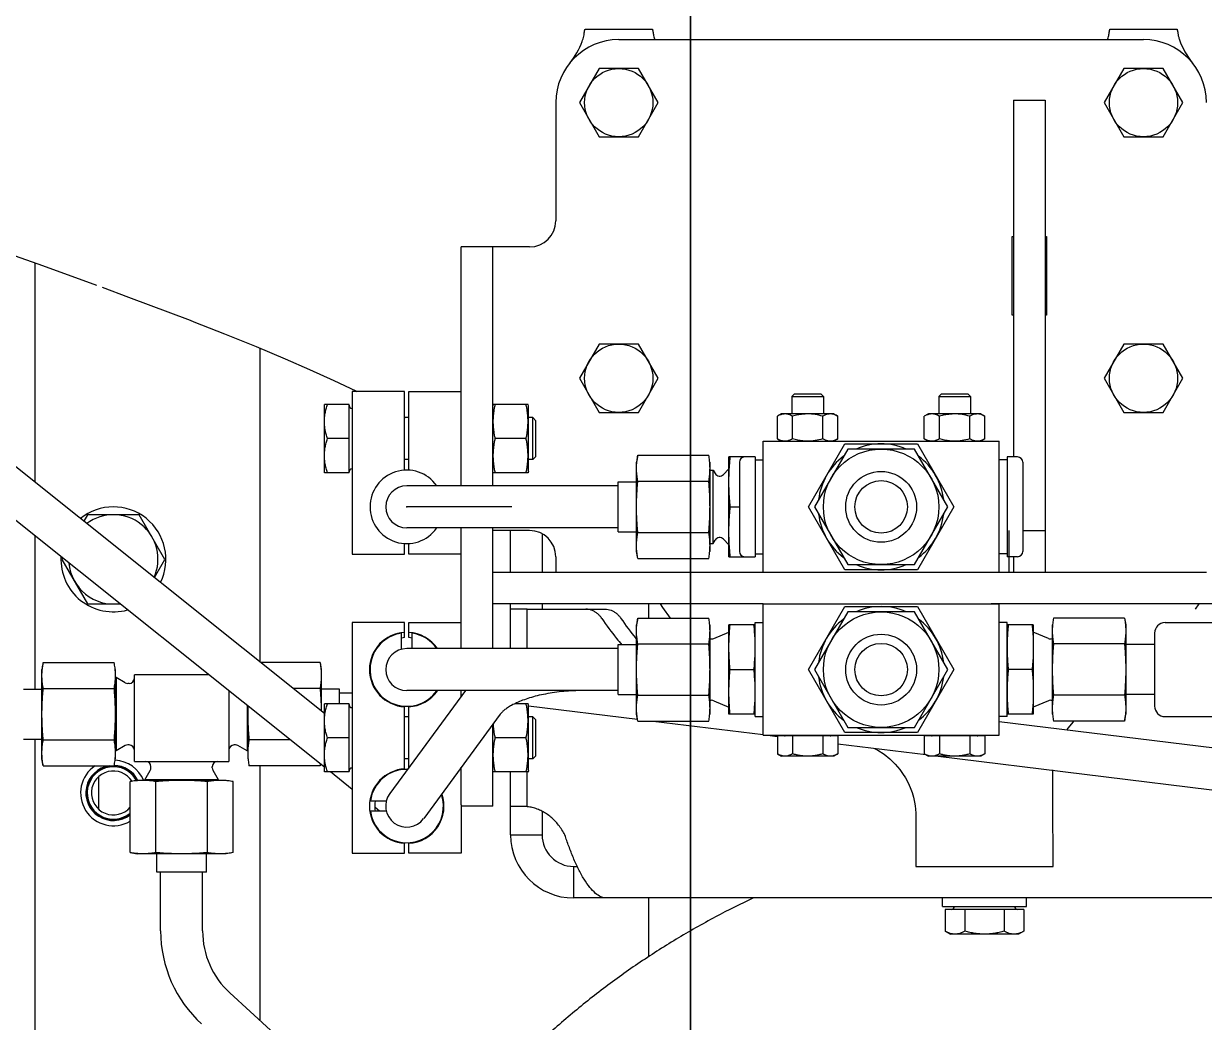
# Model space of a CAD drawing. Header units: millimetres. Extents: x 156850 to 204135, y 56350 to 74150.
# Drawn here: x 174672.9 to 174897.9, y 62467.3 to 62657.6 of the extents above; entities that cross this region are included whole.
import ezdxf

# ---------------------------------------------------------------- set-up
doc = ezdxf.new("R2010")
doc.units = ezdxf.units.MM
doc.header["$LTSCALE"] = 150
doc.linetypes.add('X-2F-PLAN$0$CENTER', pattern=[2, 1.25, -0.25, 0.25, -0.25])
doc.layers.add('-----33 Equipment', color=5, linetype='Continuous')

# ---------------------------------------------------------------- blocks, each defined once
blk = doc.blocks.new('X-2F-PLAN$0$AUDIT_I_260115101451-0')
at = {"color": 0}
for p, q in [((-151.51, -347.52), (-161, -347.49)), ((-161, -347.49), (-161, -373.69))]:
    blk.add_line(p, q, dxfattribs=at)
for points in [[(-138.51, -339.64), (-138.87, -340.3), (-139.64, -341.46), (-140.53, -342.57), (-141.53, -343.59), (-142.54, -344.45)], [(-142.54, -344.45), (-143.27, -344.99), (-144.15, -345.55), (-145.05, -346.04), (-145.97, -346.45), (-146.9, -346.8), (-147.83, -347.07), (-148.75, -347.27), (-149.46, -347.39)], [(-149.46, -347.39), (-150.1, -347.46), (-150.88, -347.51), (-151.51, -347.52)], [(-161, -373.69), (-156.82, -373.66), (-152.62, -373.64)], [(-152.62, -373.64), (-147.62, -373.62), (-146.08, -373.62), (-144.54, -373.62), (-143.2, -373.63)], [(-143.2, -373.63), (-142.62, -373.65)], [(-134.96, -376.33), (-134.63, -376.55), (-133.42, -377.55), (-133.31, -377.65)], [(-2.3, -384.34), (-2.03, -384.38), (-1.9, -384.4), (-1.79, -384.43), (-1.69, -384.45), (-1.61, -384.47), (-1.55, -384.49), (-1.51, -384.51), (-1.5, -384.53)]]:
    blk.add_lwpolyline(points, dxfattribs=at)
blk = doc.blocks.new('X-2F-PLAN$0$A$C73FA2420')
at = {"color": 0, "linetype": 'Continuous'}
for p, q in [((2761.65, 908.08), (2871.24, 1045.3)), ((2771.89, 908.08), (2877.49, 1040.31)), ((2766.98, 965.39), (2766.98, 961.89)), ((2776.48, 965.39), (2776.48, 961.89)), ((2766.98, 963.28), (2587.18, 963.28)), ((2805.73, 963.28), (2776.48, 963.28)), ((2857.71, 963.28), (2815.97, 963.28)), ((2761.92, 961.65), (2763.23, 961.89)), ((2761.92, 961.65), (2761.92, 948.12)), ((2763.23, 961.89), (2780.23, 961.89)), ((2766.83, 961.65), (2766.83, 948.12)), ((2776.64, 961.65), (2776.64, 948.12)), ((2781.55, 961.65), (2780.23, 961.89)), ((2781.55, 961.65), (2781.55, 948.12)), ((2801.23, 958.09), (2792.73, 953.19)), ((2801.48, 957.95), (2801.23, 958.09)), ((2792.73, 953.19), (2792.73, 947)), ((2809.73, 953.19), (2808.49, 953.9)), ((2809.73, 943.37), (2809.73, 953.19)), ((2759.81, 951.12), (2753.66, 951.12)), ((2853.05, 950.43), (2851.2, 945.41)), ((2763.23, 947.89), (2780.23, 947.89)), ((2764.73, 947.78), (2764.73, 947.89)), ((2778.73, 947.78), (2764.73, 947.78)), ((2765.75, 946.02), (2764.73, 947.78)), ((2777.72, 946.02), (2778.73, 947.78)), ((2778.73, 947.78), (2778.73, 947.89)), ((2745.36, 945.09), (2745.13, 943.78)), ((2745.36, 945.09), (2758.89, 945.09)), ((2765.88, 945.28), (2765.88, 945.52)), ((2777.58, 945.28), (2777.58, 945.52)), ((2851.2, 945.41), (2846.77, 933.66)), ((2745.13, 926.78), (2745.13, 943.78)), ((2759.13, 926.78), (2759.13, 943.78)), ((2762.73, 944.28), (2779.23, 944.28)), ((2762.73, 944.28), (2762.73, 926.28)), ((2779.23, 930.09), (2779.23, 944.28)), ((2801.23, 938.46), (2809.73, 943.37)), ((2759.13, 942.28), (2759.23, 942.28)), ((2759.23, 942.28), (2760.99, 941.26)), ((2759.23, 928.28), (2759.23, 942.28)), ((2761.49, 941.13), (2761.73, 941.13)), ((2730.44, 939.28), (2741.63, 939.28)), ((2741.63, 940.03), (2745.13, 940.03)), ((2741.63, 930.53), (2741.63, 940.03)), ((2745.36, 940.19), (2758.89, 940.19)), ((2797.76, 940.47), (2801.23, 938.46)), ((2846.49, 932.96), (2844.2, 927.13)), ((2846.77, 933.66), (2846.49, 932.96)), ((2730.44, 931.28), (2741.63, 931.28)), ((2741.63, 930.53), (2745.13, 930.53)), ((2745.36, 930.37), (2758.89, 930.37)), ((2759.23, 928.28), (2760.99, 929.29)), ((2761.49, 929.43), (2761.73, 929.43)), ((2759.13, 928.28), (2759.23, 928.28)), ((2684.49, 888.7), (2718.63, 926.07)), ((2745.36, 925.46), (2745.13, 926.78)), ((2745.36, 925.46), (2758.89, 925.46)), ((2776.19, 926.28), (2762.73, 926.28)), ((2765.88, 925.04), (2765.88, 925.28)), ((2773.31, 922.67), (2763.23, 922.67)), ((2764.73, 922.78), (2765.75, 924.54)), ((2773.39, 922.78), (2764.73, 922.78)), ((2764.73, 922.67), (2764.73, 922.78)), ((2761.92, 908.9), (2761.92, 922.44)), ((2766.83, 914.56), (2766.83, 922.44)), ((2713.34, 920.28), (2761.92, 920.28)), ((2781.55, 908.9), (2781.55, 920.17)), ((2781.63, 920.28), (2841.4, 920.28)), ((2776.64, 908.9), (2776.64, 914.03)), ((2839.4, 915.53), (2837.38, 910.9)), ((2757.42, 902.78), (2760.73, 906.93)), ((2760.73, 908.08), (2773.73, 908.08)), ((2760.73, 903.38), (2760.73, 908.08)), ((2767.23, 903.38), (2767.23, 907.5)), ((2780.23, 908.67), (2772.36, 908.67)), ((2773.73, 903.38), (2773.73, 908.08)), ((2776.48, 905.17), (2776.48, 908.67)), ((2781.55, 908.9), (2780.23, 908.67)), ((2817.73, 908.08), (2830.73, 908.08)), ((2817.73, 903.38), (2817.73, 908.08)), ((2824.23, 903.38), (2824.23, 907.5)), ((2830.73, 903.38), (2830.73, 908.08)), ((2773.73, 905.17), (2776.48, 905.17)), ((2775.73, 902.78), (2775.73, 905.17)), ((2789.23, 902.78), (2745.23, 902.78)), ((2745.23, 902.78), (2745.23, 892.78)), ((2760.73, 903.38), (2773.73, 903.38)), ((2789.23, 892.78), (2789.23, 902.78)), ((2833.23, 902.78), (2802.23, 902.78)), ((2802.23, 902.78), (2802.23, 892.78)), ((2817.73, 903.38), (2830.73, 903.38)), ((2833.23, 892.78), (2833.23, 902.78)), ((2833.33, 902.08), (2833.23, 901.87)), ((2833.33, 902.08), (2833.33, 902.08)), ((2753.23, 896.25), (2753.23, 899.31)), ((2753.23, 897.54), (2753.94, 898.42)), ((2755.23, 899.31), (2755.23, 896.25)), ((2776.23, 881.18), (2756.6, 895.6)), ((2784.11, 893.38), (2787.16, 893.38)), ((2745.23, 892.78), (2747.25, 892.78)), ((2745.23, 891.98), (2747.15, 891.98)), ((2745.23, 881.98), (2745.23, 891.98)), ((2761.22, 892.78), (2773.29, 892.78)), ((2761.53, 891.98), (2773.29, 891.98)), ((2763.23, 891.98), (2763.23, 892.78)), ((2771.23, 891.98), (2771.23, 892.78)), ((2776.23, 852.09), (2776.23, 892.38)), ((2784.23, 852.09), (2784.23, 892.38)), ((2787.16, 891.38), (2784.23, 891.38)), ((2786.32, 892.78), (2789.23, 892.78)), ((2786.32, 891.98), (2789.23, 891.98)), ((2789.23, 891.98), (2789.23, 881.98)), ((2802.23, 892.78), (2804.31, 892.78)), ((2802.23, 891.98), (2804.25, 891.98)), ((2802.23, 881.98), (2802.23, 891.98)), ((2807.23, 852.09), (2807.23, 892.38)), ((2815.23, 852.09), (2815.23, 892.38)), ((2818.16, 892.78), (2833.23, 892.78)), ((2818.22, 891.98), (2833.23, 891.98)), ((2820.23, 891.98), (2820.23, 892.78)), ((2828.3, 892.78), (2828.23, 892.67)), ((2828.23, 891.98), (2828.23, 892.78)), ((2833.23, 891.98), (2833.23, 881.98)), ((2771.74, 874.55), (2751.87, 889.15)), ((2754.46, 881.98), (2745.23, 881.98)), ((2754.23, 875.98), (2754.23, 881.98)), ((2754.46, 881.98), (2761.63, 881.98)), ((2775.15, 881.98), (2776.23, 881.98)), ((2784.23, 881.98), (2807.23, 881.98)), ((2815.23, 881.98), (2860.73, 881.98)), ((2860.73, 868.98), (2860.73, 881.98)), ((2754.23, 875.98), (2769.8, 875.98)), ((2760.72, 875.88), (2760.98, 875.98)), ((2760.73, 869.27), (2760.73, 875.89)), ((2767.23, 869.63), (2767.23, 875.52)), ((2784.23, 875.98), (2807.23, 875.98)), ((2792.73, 824.48), (2792.73, 875.98)), ((2798.73, 739.98), (2798.73, 875.98)), ((2806.73, 868.98), (2806.73, 875.98)), ((2815.23, 875.98), (2860.73, 875.98)), ((2817.72, 875.88), (2817.98, 875.98)), ((2817.73, 869.27), (2817.73, 875.89)), ((2824.23, 869.63), (2824.23, 875.52)), ((2830.75, 875.88), (2830.48, 875.98)), ((2830.73, 869.27), (2830.73, 875.89)), ((2748.73, 872.58), (2760.73, 872.58)), ((2748.73, 872.58), (2748.73, 866.58)), ((2754.15, 869.41), (2754.15, 872.58)), ((2773.73, 869.27), (2773.73, 871.78)), ((2784.23, 872.58), (2792.73, 872.58)), ((2791.73, 869.41), (2791.73, 872.58)), ((2798.73, 872.58), (2806.73, 872.58)), ((2754.11, 869.41), (2760.73, 869.41)), ((2760.98, 869.18), (2760.72, 869.27)), ((2760.98, 869.18), (2773.48, 869.18)), ((2763.23, 868.38), (2763.23, 869.18)), ((2773.35, 869.18), (2770.79, 848.42)), ((2771.23, 868.38), (2771.23, 869.18)), ((2773.48, 869.18), (2773.75, 869.27)), ((2784.23, 869.41), (2791.73, 869.41)), ((2791.73, 869.41), (2791.73, 858.23)), ((2817.98, 869.18), (2817.72, 869.27)), ((2817.98, 869.18), (2830.48, 869.18)), ((2820.23, 868.38), (2820.23, 869.18)), ((2828.23, 868.38), (2828.23, 869.18)), ((2830.48, 869.18), (2830.75, 869.27)), ((2753.25, 866.58), (2748.73, 866.58)), ((2763.23, 868.38), (2771.23, 868.38)), ((2763.83, 867.78), (2763.23, 868.38)), ((2763.83, 867.78), (2770.63, 867.78)), ((2770.63, 867.78), (2771.23, 868.38)), ((2792.73, 866.58), (2791.73, 866.58)), ((2806.12, 866.58), (2798.73, 866.58)), ((2820.23, 868.38), (2828.23, 868.38)), ((2820.83, 867.78), (2820.23, 868.38)), ((2820.83, 867.78), (2827.63, 867.78)), ((2827.63, 867.78), (2828.23, 868.38)), ((2801.73, 863.98), (2798.73, 863.98)), ((2888.23, 863.98), (2865.73, 863.98)), ((2742.73, 860.58), (2736.73, 860.58)), ((2736.73, 729.37), (2736.73, 860.58)), ((2742.73, 860.58), (2742.73, 859.9)), ((2791.73, 858.23), (2791.73, 854.57)), ((2835.73, 859.48), (2829.23, 855.73)), ((2842.23, 855.73), (2835.73, 859.48)), ((2888.23, 859.48), (2881.73, 855.73)), ((2894.73, 855.73), (2888.23, 859.48)), ((2902.23, 858.37), (2902.23, 845.6)), ((2829.23, 855.73), (2829.23, 848.22)), ((2842.23, 848.22), (2842.23, 855.73)), ((2881.73, 855.73), (2881.73, 848.22)), ((2894.73, 848.22), (2894.73, 855.73)), ((2775.48, 852.09), (2784.98, 852.09)), ((2775.48, 852.09), (2775.48, 848.59)), ((2784.98, 852.09), (2784.98, 848.59)), ((2806.48, 852.09), (2815.98, 852.09)), ((2806.48, 852.09), (2806.48, 848.59)), ((2815.98, 852.09), (2815.98, 848.59)), ((2900.23, 851.98), (2900.23, 751.98)), ((2770.42, 848.35), (2771.73, 848.59)), ((2770.42, 848.35), (2770.42, 834.82)), ((2771.73, 848.59), (2788.73, 848.59)), ((2775.33, 848.35), (2775.33, 834.82)), ((2785.14, 848.35), (2785.14, 834.82)), ((2790.05, 848.35), (2788.73, 848.59)), ((2790.05, 848.35), (2790.05, 834.82)), ((2801.42, 848.35), (2802.73, 848.59)), ((2801.42, 848.35), (2801.42, 834.82)), ((2802.73, 848.59), (2819.73, 848.59)), ((2806.33, 848.35), (2806.33, 834.82)), ((2816.14, 848.35), (2816.14, 834.82)), ((2821.05, 848.35), (2819.73, 848.59)), ((2821.05, 848.35), (2821.05, 834.82)), ((2736.73, 846.28), (2725.5, 846.28)), ((2792.73, 846.28), (2790.05, 846.28)), ((2829.23, 848.22), (2835.73, 844.47)), ((2835.73, 844.47), (2842.23, 848.22)), ((2881.73, 848.22), (2888.23, 844.47)), ((2888.23, 844.47), (2894.73, 848.22)), ((2770.42, 845.39), (2767.84, 824.48)), ((2771.73, 834.59), (2788.73, 834.59)), ((2774.3, 833.84), (2773.08, 830.98)), ((2786.16, 833.84), (2787.38, 830.98)), ((2802.73, 834.59), (2819.73, 834.59)), ((2804.23, 834.59), (2804.23, 833.98)), ((2804.23, 833.98), (2818.23, 833.98)), ((2804.23, 833.98), (2804.88, 833.6)), ((2818.23, 833.98), (2817.58, 833.6)), ((2818.23, 834.59), (2818.23, 833.98)), ((2771.73, 830.98), (2788.73, 830.98)), ((2771.73, 825.98), (2771.73, 830.98)), ((2780.23, 830.75), (2780.23, 826.21)), ((2788.73, 825.98), (2788.73, 830.98)), ((2801.73, 830.98), (2820.73, 830.98)), ((2801.73, 830.98), (2801.73, 825.98)), ((2805.07, 832.01), (2803.98, 830.98)), ((2811.23, 830.72), (2811.23, 828.98)), ((2817.4, 832.01), (2818.48, 830.98)), ((2820.73, 825.98), (2820.73, 830.98)), ((2819.73, 828.98), (2802.73, 828.98)), ((2771.28, 825.98), (2789.18, 825.98)), ((2771.28, 825.98), (2771.28, 824.48)), ((2789.18, 825.98), (2789.18, 824.48)), ((2820.73, 825.98), (2801.73, 825.98)), ((2802.28, 825.98), (2802.28, 824.48)), ((2820.18, 825.98), (2820.18, 824.48)), ((2767.73, 823.59), (2767.51, 821.76)), ((2767.73, 824.48), (2792.73, 824.48)), ((2767.73, 824.48), (2767.73, 779.48)), ((2792.73, 824.48), (2792.73, 779.48)), ((2798.73, 824.48), (2823.73, 824.48)), ((2823.73, 824.48), (2823.73, 779.48)), ((2764.18, 821.75), (2763.73, 820.98)), ((2767.58, 821.75), (2764.18, 821.75)), ((2767.58, 810.2), (2767.58, 821.75)), ((2824.18, 821.75), (2823.73, 820.98)), ((2824.18, 821.75), (2828.49, 821.75)), ((2828.93, 820.98), (2828.49, 821.75)), ((2763.73, 810.98), (2763.73, 820.98)), ((2828.93, 810.98), (2828.93, 820.98)), ((2767.58, 818.86), (2764.18, 818.86)), ((2824.18, 818.86), (2828.49, 818.86)), ((2832.23, 818.98), (2828.93, 818.98)), ((2832.73, 818.48), (2832.23, 818.98)), ((2832.23, 818.98), (2832.23, 812.98)), ((2832.73, 818.48), (2832.73, 813.48)), ((2768.23, 808.91), (2780.23, 815.83)), ((2780.23, 814.68), (2769.23, 808.33)), ((2780.23, 815.83), (2792.23, 808.91)), ((2791.23, 808.33), (2780.23, 814.68)), ((2799.23, 808.91), (2811.23, 815.83)), ((2811.23, 814.68), (2800.23, 808.33)), ((2811.23, 815.83), (2823.23, 808.91)), ((2822.23, 808.33), (2811.23, 814.68)), ((2767.58, 813.09), (2764.18, 813.09)), ((2824.18, 813.09), (2828.49, 813.09)), ((2832.23, 812.98), (2828.93, 812.98)), ((2832.73, 813.48), (2832.23, 812.98)), ((2764.18, 810.2), (2763.73, 810.98)), ((2766.09, 810.2), (2764.03, 793.49)), ((2767.58, 810.2), (2764.18, 810.2)), ((2824.18, 810.2), (2823.73, 810.98)), ((2824.18, 810.2), (2828.49, 810.2)), ((2828.93, 810.98), (2828.49, 810.2)), ((2768.23, 795.05), (2768.23, 808.91)), ((2769.23, 808.33), (2769.23, 795.63)), ((2791.23, 795.63), (2791.23, 808.33)), ((2792.23, 808.91), (2792.23, 795.05)), ((2799.23, 795.05), (2799.23, 808.91)), ((2800.23, 808.33), (2800.23, 795.63)), ((2822.23, 795.63), (2822.23, 808.33)), ((2823.23, 808.91), (2823.23, 795.05)), ((2780.23, 788.12), (2768.23, 795.05)), ((2769.23, 795.63), (2780.23, 789.28)), ((2780.23, 789.28), (2791.23, 795.63)), ((2792.23, 795.05), (2780.23, 788.12)), ((2811.23, 788.12), (2799.23, 795.05)), ((2800.23, 795.63), (2811.23, 789.28)), ((2811.23, 789.28), (2822.23, 795.63)), ((2823.23, 795.05), (2811.23, 788.12)), ((2764.18, 793.75), (2763.73, 792.98)), ((2763.73, 782.98), (2763.73, 792.98)), ((2767.58, 793.75), (2764.18, 793.75)), ((2767.58, 782.2), (2767.58, 793.75)), ((2824.18, 793.75), (2823.73, 792.98)), ((2824.18, 793.75), (2828.49, 793.75)), ((2828.93, 792.98), (2828.49, 793.75)), ((2828.93, 782.98), (2828.93, 792.98)), ((2730.41, 789.78), (2729.83, 788.78)), ((2734.53, 789.78), (2730.41, 789.78)), ((2734.53, 774.77), (2734.53, 789.78)), ((2735.13, 790.28), (2736.73, 790.28)), ((2735.13, 790.28), (2735.13, 774.28)), ((2763.73, 791.1), (2753.44, 707.47)), ((2767.58, 790.86), (2764.18, 790.86)), ((2824.18, 790.86), (2828.49, 790.86)), ((2832.23, 790.98), (2828.93, 790.98)), ((2832.73, 790.48), (2832.23, 790.98)), ((2832.23, 790.98), (2832.23, 784.98)), ((2832.73, 790.48), (2832.73, 785.48)), ((2729.83, 775.78), (2729.83, 788.78)), ((2734.53, 786.03), (2730.41, 786.03)), ((2832.73, 785.48), (2832.23, 784.98)), ((2767.58, 785.09), (2764.18, 785.09)), ((2824.18, 785.09), (2828.49, 785.09)), ((2832.23, 784.98), (2828.93, 784.98)), ((2764.18, 782.2), (2763.73, 782.98)), ((2767.58, 782.2), (2764.18, 782.2)), ((2792.73, 729.48), (2792.73, 780.98)), ((2824.18, 782.2), (2823.73, 782.98)), ((2824.18, 782.2), (2828.49, 782.2)), ((2828.93, 782.98), (2828.49, 782.2)), ((2770.36, 779.48), (2761.38, 706.49)), ((2767.73, 779.48), (2792.73, 779.48)), ((2771.28, 777.98), (2771.28, 779.48)), ((2789.18, 777.98), (2789.18, 779.48)), ((2792.73, 739.98), (2792.73, 779.48)), ((2798.73, 779.48), (2823.73, 779.48)), ((2802.28, 777.98), (2802.28, 779.48)), ((2820.18, 777.98), (2820.18, 779.48)), ((2734.53, 778.52), (2730.41, 778.52)), ((2771.28, 777.98), (2789.18, 777.98)), ((2771.73, 772.98), (2771.73, 777.98)), ((2780.23, 773.21), (2780.23, 777.75)), ((2788.73, 772.98), (2788.73, 777.98)), ((2798.73, 777.58), (2806.73, 777.58)), ((2801.73, 776.73), (2798.73, 776.73)), ((2820.73, 777.98), (2801.73, 777.98)), ((2801.73, 775.98), (2801.73, 777.98)), ((2820.73, 775.98), (2820.73, 777.98)), ((2888.73, 776.73), (2820.73, 776.73)), ((2847.73, 776.98), (2862.73, 776.98)), ((2847.73, 776.73), (2847.73, 776.98)), ((2862.73, 776.98), (2862.73, 776.73)), ((2888.73, 776.73), (2888.73, 770.73)), ((2730.41, 774.77), (2729.83, 775.78)), ((2734.53, 774.77), (2730.41, 774.77)), ((2735.13, 774.28), (2736.73, 774.28)), ((2819.73, 774.98), (2802.73, 774.98)), ((2806.73, 774.98), (2806.73, 770.73)), ((2788.73, 772.98), (2771.73, 772.98)), ((2774.3, 770.11), (2773.08, 772.98)), ((2786.16, 770.11), (2787.38, 772.98)), ((2888.73, 770.73), (2798.73, 770.73)), ((2847.73, 770.48), (2847.73, 770.73)), ((2862.73, 770.48), (2847.73, 770.48)), ((2862.73, 770.73), (2862.73, 770.48)), ((2770.42, 755.6), (2770.42, 769.14)), ((2788.73, 769.37), (2771.73, 769.37)), ((2775.33, 755.6), (2775.33, 769.14)), ((2785.14, 755.6), (2785.14, 769.14)), ((2790.05, 755.6), (2790.05, 769.14)), ((2835.73, 759.48), (2829.23, 755.73)), ((2842.23, 755.73), (2835.73, 759.48)), ((2888.23, 759.48), (2881.73, 755.73)), ((2894.73, 755.73), (2888.23, 759.48)), ((2902.23, 758.35), (2902.23, 745.62)), ((2770.42, 755.6), (2771.73, 755.37)), ((2788.73, 755.37), (2771.73, 755.37)), ((2775.48, 749.87), (2775.48, 755.37)), ((2784.98, 749.87), (2784.98, 755.37)), ((2790.05, 755.6), (2788.73, 755.37)), ((2829.23, 755.73), (2829.23, 748.22)), ((2842.23, 748.22), (2842.23, 755.73)), ((2881.73, 755.73), (2881.73, 748.22)), ((2894.73, 748.22), (2894.73, 755.73)), ((2787.18, 749.87), (2773.28, 749.87)), ((2771.28, 747.87), (2771.28, 694.87)), ((2789.18, 747.87), (2789.18, 694.87)), ((2829.23, 748.22), (2835.73, 744.47)), ((2835.73, 744.47), (2842.23, 748.22)), ((2881.73, 748.22), (2888.23, 744.47)), ((2888.23, 744.47), (2894.73, 748.22)), ((2791.73, 742.08), (2792.73, 741.4))]:
    blk.add_line(p, q, dxfattribs=at)
at = {"color": 0, "linetype": 'X-2F-PLAN$0$CENTER'}
blk.add_line((2811.23, 872.38), (2811.23, 892.38), dxfattribs=at)
at = {"color": 0, "linetype": 'X-2F-PLAN$0$CENTER', "ltscale": 6}
blk.add_line((0, 838.28), (3617.46, 838.28), dxfattribs=at)
at = {"color": 0, "linetype": 'Continuous'}
for points in [[(2866.22, 987.73), (2862.03, 975.48), (2857.18, 961.77), (2853.45, 951.52)], [(2844.2, 927.13), (2841.75, 921.1), (2839.4, 915.53)], [(2837.38, 910.9), (2835.29, 906.29), (2833.33, 902.08)], [(2792.73, 844.09), (2792.03, 843.63), (2790.05, 842.18)]]:
    blk.add_lwpolyline(points, dxfattribs=at)
for centre, radius in [((2835.73, 851.98), 6.5), ((2888.23, 851.98), 6.5), ((2780.23, 801.98), 11), ((2811.23, 801.98), 11), ((2780.23, 801.98), 6.75), ((2811.23, 801.98), 6.75), ((2780.23, 801.98), 5), ((2811.23, 801.98), 5), ((2835.73, 751.98), 6.5), ((2888.23, 751.98), 6.5)]:
    blk.add_circle(centre, radius, dxfattribs=at)
for centre, radius, start, end in [((2801.23, 948.28), 10, 87.2268, 195.5985), ((2801.23, 948.28), 8.5, 94.8551, 187.9194), ((2756.73, 948.28), 6.25, 33.8595, 210.6543), ((2801.23, 948.28), 10, 243.8649, 38.9105), ((2756.73, 948.28), 5.25, 8.9423, 217.3632), ((2756.73, 948.28), 5.16, 297.6355, 218.2019), ((2756.73, 948.28), 5, 298.3873, 219.7118), ((2756.73, 948.28), 4.19, 302.164, 229.6818), ((2801.23, 948.28), 8.5, 246.1282, 36.6571), ((2756.73, 948.28), 5.25, 297.1423, 358.136), ((2756.73, 948.28), 6.25, 292.5185, 356.8238), ((2764.88, 945.28), 1, 270, 360), ((2764.88, 945.52), 1, 360, 30), ((2778.58, 945.52), 1, 150, 180), ((2778.58, 945.28), 1, 180, 270), ((2761.49, 942.13), 1, 240, 270), ((2761.73, 942.13), 1, 270, 360), ((2730.44, 915.28), 24, 90, 137.5878), ((2730.44, 915.28), 16, 90, 137.5878), ((2761.49, 928.43), 1, 90, 120), ((2761.73, 928.43), 1, 360, 90), ((2764.88, 925.28), 1, 360, 90), ((2764.88, 925.04), 1, 330, 360), ((2760.88, 902.78), 0.6, 0, 90), ((2773.58, 902.78), 0.6, 90, 180), ((2817.88, 902.78), 0.6, 0, 90), ((2830.58, 902.78), 0.6, 90, 180), ((2754.23, 892.38), 7.1, 3.2296, 176.7704), ((2754.23, 892.38), 7, 98.2132, 288.6351), ((2754.23, 892.38), 6.1, 80.5167, 99.4833), ((2754.23, 892.38), 7, 358.8523, 81.7868), ((2780.23, 892.38), 7.1, 3.2296, 176.7704), ((2780.23, 892.38), 7, 8.2132, 234.7752), ((2811.23, 892.38), 7, 305.1309, 234.8691), ((2754.23, 892.38), 4, 53.6984, 233.6984), ((2780.23, 892.38), 4, 0, 180), ((2811.23, 892.38), 4, 0, 180), ((2780.23, 892.38), 6.1, 3.7598, 9.6212), ((2754.23, 892.38), 7.1, 183.2296, 289.1011), ((2780.23, 892.38), 7.1, 183.2296, 235.3923), ((2780.23, 892.38), 7, 304.8564, 351.7868), ((2780.23, 892.38), 7.1, 304.6077, 356.7704), ((2780.23, 892.38), 6.1, 350.3788, 356.2402), ((2748.73, 860.58), 12, 90, 180), ((2801.73, 868.98), 5, 270, 0), ((2865.73, 868.98), 5, 180, 270), ((2748.73, 860.58), 6, 90, 180), ((2888.23, 851.98), 12, 0, 90), ((2905.2, 872.98), 15, 231.0576, 249.3095), ((2773.38, 834.24), 1, 336.9471, 20.5871), ((2787.08, 834.24), 1, 159.4129, 203.0529), ((2804.38, 832.74), 1, 313.5142, 60), ((2818.08, 832.74), 1, 120, 226.4858), ((2802.73, 827.98), 1, 90, 180), ((2819.73, 827.98), 1, 0, 90), ((2767.73, 820.38), 0.15, 180, 270), ((2780.23, 801.98), 12, 96.5761, 143.4239), ((2780.23, 801.98), 12, 36.5761, 83.4239), ((2811.23, 801.98), 12, 96.5761, 143.4239), ((2811.23, 801.98), 12, 36.5761, 83.4239), ((2767.73, 811.58), 0.15, 90, 180), ((2780.23, 801.98), 12, 156.5761, 203.4239), ((2780.23, 801.98), 12, 336.5761, 23.4239), ((2811.23, 801.98), 12, 156.5761, 203.4239), ((2811.23, 801.98), 12, 336.5761, 23.4239), ((2780.23, 801.98), 12, 216.5761, 263.4239), ((2780.23, 801.98), 12, 276.5761, 323.4239), ((2811.23, 801.98), 12, 216.5761, 263.4239), ((2811.23, 801.98), 12, 276.5761, 323.4239), ((2767.73, 792.38), 0.15, 180, 270), ((2735.13, 788.63), 0.6, 180, 270), ((2767.73, 783.58), 0.15, 90, 180), ((2735.13, 775.93), 0.6, 90, 180), ((2802.73, 775.98), 1, 180, 270), ((2819.73, 775.98), 1, 270, 0), ((2773.38, 769.72), 1, 339.4129, 23.0529), ((2787.08, 769.72), 1, 156.9471, 200.5871), ((2888.23, 751.98), 12, 270, 0), ((2773.28, 747.87), 2, 90, 180), ((2787.18, 747.87), 2, 0, 90), ((2905.2, 730.98), 15, 109.3971, 128.9424)]:
    blk.add_arc(centre, radius, start, end, dxfattribs=at)
for points, start_tangent, end_tangent in [([(2761.92, 961.65), (2762.42, 961.73), (2762.91, 961.8), (2763.4, 961.85), (2763.88, 961.88), (2764.37, 961.89)], (0.984808, 0.173648), (1, 0)), ([(2764.37, 961.89), (2764.86, 961.88), (2765.35, 961.85), (2765.84, 961.8), (2766.33, 961.73), (2766.83, 961.65)], (1, 0), (0.984808, -0.173649)), ([(2766.83, 961.65), (2767.82, 961.73), (2768.8, 961.8), (2769.77, 961.85), (2770.75, 961.88), (2771.73, 961.89)], (0.996136, 0.087822), (1, 0)), ([(2771.73, 961.89), (2772.72, 961.88), (2773.7, 961.85), (2774.68, 961.8), (2775.65, 961.73), (2776.64, 961.65)], (1, 0), (0.996136, -0.087823)), ([(2776.64, 961.65), (2777.14, 961.73), (2777.63, 961.8), (2778.12, 961.85), (2778.61, 961.88), (2779.1, 961.89)], (0.984808, 0.173648), (1, 0)), ([(2779.1, 961.89), (2779.59, 961.88), (2780.07, 961.85), (2780.23, 961.83)], (1, 0), (0.995894, -0.090525)), ([(2780.23, 961.83), (2780.56, 961.8), (2781.05, 961.73), (2781.55, 961.65)], (0.995894, -0.090525), (0.984808, -0.173649)), ([(2761.92, 948.12), (2762.42, 948.04), (2762.91, 947.97), (2763.24, 947.94)], (0.984808, -0.173649), (0.995894, -0.090525)), ([(2763.24, 947.94), (2763.4, 947.92), (2763.88, 947.9), (2764.37, 947.89)], (0.995894, -0.090525), (1, 0)), ([(2764.37, 947.89), (2764.86, 947.9), (2765.35, 947.92), (2765.84, 947.97), (2766.33, 948.04), (2766.83, 948.12)], (1, 0), (0.984808, 0.173648)), ([(2766.83, 948.12), (2767.82, 948.04), (2768.8, 947.97), (2769.77, 947.92), (2770.75, 947.9), (2771.73, 947.89)], (0.996136, -0.087823), (1, 0)), ([(2771.73, 947.89), (2772.72, 947.9), (2773.7, 947.92), (2774.68, 947.97), (2775.65, 948.04), (2776.64, 948.12)], (1, 0), (0.996136, 0.087822)), ([(2776.64, 948.12), (2777.14, 948.04), (2777.63, 947.97), (2778.12, 947.92), (2778.61, 947.9), (2779.1, 947.89)], (0.984808, -0.173649), (1, 0)), ([(2779.1, 947.89), (2779.59, 947.9), (2780.07, 947.92), (2780.23, 947.94)], (1, 0), (0.995894, 0.090524)), ([(2780.23, 947.94), (2780.56, 947.97), (2781.05, 948.04), (2781.55, 948.12)], (0.995894, 0.090524), (0.984808, 0.173648)), ([(2745.18, 943.77), (2745.21, 944.1), (2745.28, 944.59), (2745.36, 945.09)], (0.090525, 0.995894), (0.173649, 0.984808)), ([(2759.07, 943.77), (2759.04, 944.1), (2758.98, 944.59), (2758.89, 945.09)], (-0.090524, 0.995894), (-0.173648, 0.984808)), ([(2745.13, 942.64), (2745.14, 943.13), (2745.17, 943.62), (2745.18, 943.77)], (0, 1), (0.090525, 0.995894)), ([(2759.13, 942.64), (2759.12, 943.13), (2759.09, 943.62), (2759.07, 943.77)], (0, 1), (-0.090524, 0.995894)), ([(2745.36, 940.19), (2745.28, 940.68), (2745.21, 941.17), (2745.17, 941.66), (2745.14, 942.15), (2745.13, 942.64)], (-0.173648, 0.984808), (0, 1)), ([(2758.89, 940.19), (2758.98, 940.68), (2759.04, 941.17), (2759.09, 941.66), (2759.12, 942.15), (2759.13, 942.64)], (0.173649, 0.984808), (0, 1)), ([(2745.13, 935.28), (2745.14, 936.26), (2745.17, 937.23), (2745.21, 938.21), (2745.28, 939.19), (2745.36, 940.19)], (0, 1), (0.087823, 0.996136)), ([(2759.13, 935.28), (2759.12, 936.26), (2759.09, 937.23), (2759.04, 938.21), (2758.98, 939.19), (2758.89, 940.19)], (0, 1), (-0.087822, 0.996136)), ([(2745.36, 930.37), (2745.28, 931.37), (2745.21, 932.35), (2745.17, 933.32), (2745.14, 934.3), (2745.13, 935.28)], (-0.087822, 0.996136), (0, 1)), ([(2758.89, 930.37), (2758.98, 931.37), (2759.04, 932.35), (2759.09, 933.32), (2759.12, 934.3), (2759.13, 935.28)], (0.087823, 0.996136), (0, 1)), ([(2745.13, 927.92), (2745.14, 928.41), (2745.17, 928.9), (2745.21, 929.39), (2745.28, 929.88), (2745.36, 930.37)], (0, 1), (0.173649, 0.984808)), ([(2759.13, 927.92), (2759.12, 928.41), (2759.09, 928.9), (2759.04, 929.39), (2758.97, 929.88), (2758.89, 930.37)], (0, 1), (-0.173648, 0.984808)), ([(2745.18, 926.78), (2745.17, 926.93), (2745.14, 927.42), (2745.13, 927.92)], (-0.090523, 0.995894), (0, 1)), ([(2758.89, 925.46), (2758.98, 925.96), (2759.04, 926.45), (2759.09, 926.93), (2759.12, 927.42), (2759.13, 927.92)], (0.173649, 0.984808), (0, 1)), ([(2745.36, 925.46), (2745.28, 925.96), (2745.21, 926.45), (2745.18, 926.78)], (-0.173648, 0.984808), (-0.090523, 0.995894)), ([(2764.37, 922.67), (2763.88, 922.66), (2763.39, 922.63), (2762.91, 922.58), (2762.42, 922.52), (2761.92, 922.44)], (-1, 0), (-0.984808, -0.173648)), ([(2766.83, 922.44), (2766.33, 922.52), (2765.84, 922.58), (2765.35, 922.63), (2764.86, 922.66), (2764.37, 922.67)], (-0.984808, 0.173649), (-1, 0)), ([(2771.73, 922.67), (2770.75, 922.66), (2769.76, 922.63), (2768.79, 922.58), (2767.81, 922.52), (2766.83, 922.44)], (-1, 0), (-0.996136, -0.087822)), ([(2773.28, 922.65), (2772.72, 922.66), (2771.73, 922.67)], (-0.9995, 0.031624), (-1, 0)), ([(2736.75, 826.27), (2733.11, 833.54), (2728.85, 841.05), (2724.19, 848.32), (2719.14, 855.33), (2713.71, 862.06), (2707.92, 868.48), (2701.8, 874.59), (2695.35, 880.35), (2688.59, 885.76), (2681.56, 890.8), (2674.25, 895.45), (2666.71, 899.7), (2658.94, 903.54), (2650.98, 906.95), (2642.85, 909.93), (2634.56, 912.46), (2626.15, 914.55), (2617.63, 916.18), (2609.04, 917.34), (2600.4, 918.04), (2594.78, 918.25)], (-0.424015, 0.905655), (-0.99982, 0.018948)), ([(2760.73, 907.5), (2761.57, 907.75), (2762.38, 907.93), (2763.19, 908.04), (2763.98, 908.08)], (0.948683, 0.316228), (1, 0)), ([(2762.27, 908.84), (2761.92, 908.9)], (-0.987953, 0.154755), (-0.984808, 0.173649)), ([(2763.98, 908.08), (2764.78, 908.04), (2765.58, 907.93), (2766.4, 907.75), (2767.23, 907.5)], (1, 0), (0.948683, -0.316228)), ([(2767.23, 907.5), (2768.07, 907.75), (2768.88, 907.93), (2769.69, 908.04), (2770.48, 908.08)], (0.948683, 0.316228), (1, 0)), ([(2770.48, 908.08), (2771.28, 908.04), (2772.08, 907.93), (2772.9, 907.75), (2773.73, 907.5)], (1, 0), (0.948683, -0.316228)), ([(2776.64, 908.9), (2775.65, 908.82), (2774.67, 908.76), (2773.7, 908.71), (2772.72, 908.68), (2772.37, 908.67)], (-0.996136, -0.087822), (-0.999914, -0.013127)), ([(2779.1, 908.67), (2778.61, 908.68), (2778.12, 908.71), (2777.63, 908.76), (2777.14, 908.82), (2776.64, 908.9)], (-1, 0), (-0.984808, 0.173649)), ([(2781.55, 908.9), (2781.05, 908.82), (2780.56, 908.76), (2780.07, 908.71), (2779.59, 908.68), (2779.1, 908.67)], (-0.984808, -0.173648), (-1, 0)), ([(2817.73, 907.5), (2818.57, 907.75), (2819.38, 907.93), (2820.19, 908.04), (2820.98, 908.08)], (0.948683, 0.316228), (1, 0)), ([(2820.98, 908.08), (2821.78, 908.04), (2822.58, 907.93), (2823.4, 907.75), (2824.23, 907.5)], (1, 0), (0.948683, -0.316228)), ([(2824.23, 907.5), (2825.07, 907.75), (2825.88, 907.93), (2826.69, 908.04), (2827.48, 908.08)], (0.948683, 0.316228), (1, 0)), ([(2827.48, 908.08), (2828.28, 908.04), (2829.08, 907.93), (2829.9, 907.75), (2830.73, 907.5)], (1, 0), (0.948683, -0.316228)), ([(2760.73, 875.52), (2761.47, 875.66), (2762.19, 875.77), (2762.91, 875.84), (2763.62, 875.88), (2764.34, 875.88), (2765.06, 875.84), (2765.78, 875.77), (2766.5, 875.66), (2767.23, 875.52)], (0.978626, 0.205647), (0.978626, -0.205647)), ([(2767.23, 875.52), (2767.97, 875.66), (2768.69, 875.77), (2769.41, 875.84), (2769.95, 875.88)], (0.978626, 0.205647), (0.999199, 0.040016)), ([(2817.73, 875.52), (2818.47, 875.66), (2819.19, 875.77), (2819.91, 875.84), (2820.62, 875.88), (2821.34, 875.88), (2822.06, 875.84), (2822.78, 875.77), (2823.5, 875.66), (2824.23, 875.52)], (0.978626, 0.205647), (0.978626, -0.205647)), ([(2824.23, 875.52), (2824.97, 875.66), (2825.69, 875.77), (2826.41, 875.84), (2827.12, 875.88), (2827.84, 875.88), (2828.56, 875.84), (2829.28, 875.77), (2830, 875.66), (2830.73, 875.52)], (0.978626, 0.205647), (0.978626, -0.205647)), ([(2776.23, 858.76), (2776.19, 860.62), (2776.07, 862.45), (2775.86, 864.22), (2775.58, 865.92), (2775.24, 867.51), (2774.83, 868.97), (2774.38, 870.29), (2773.91, 871.44), (2773.42, 872.41), (2772.94, 873.21), (2772.48, 873.82), (2772.08, 874.26), (2771.74, 874.55)], (0, 1), (-0.805912, 0.592035)), ([(2748.73, 862.25), (2749.71, 862.81), (2750.61, 863.45), (2751.42, 864.16), (2752.14, 864.93), (2752.76, 865.75), (2753.27, 866.62), (2753.67, 867.53), (2753.95, 868.46), (2754.11, 869.41)], (0.887301, 0.461191), (0.104921, 0.994481)), ([(2760.73, 869.63), (2761.47, 869.49), (2762.19, 869.39), (2762.91, 869.31), (2763.62, 869.27), (2764.34, 869.27), (2765.06, 869.31), (2765.78, 869.39), (2766.5, 869.49), (2767.23, 869.63)], (0.978626, -0.205647), (0.978626, 0.205647)), ([(2767.23, 869.63), (2767.97, 869.49), (2768.69, 869.39), (2769.41, 869.31), (2770.12, 869.27), (2770.84, 869.27), (2771.56, 869.31), (2772.28, 869.39), (2773, 869.49), (2773.73, 869.63)], (0.978626, -0.205647), (0.978626, 0.205647)), ([(2817.73, 869.63), (2818.47, 869.49), (2819.19, 869.39), (2819.91, 869.31), (2820.62, 869.27), (2821.34, 869.27), (2822.06, 869.31), (2822.78, 869.39), (2823.5, 869.49), (2824.23, 869.63)], (0.978626, -0.205647), (0.978626, 0.205647)), ([(2824.23, 869.63), (2824.97, 869.49), (2825.69, 869.39), (2826.41, 869.31), (2827.12, 869.27), (2827.84, 869.27), (2828.56, 869.31), (2829.28, 869.39), (2830, 869.49), (2830.73, 869.63)], (0.978626, -0.205647), (0.978626, 0.205647)), ([(2736.73, 854.6), (2736.94, 855.4), (2737.6, 856.38), (2738.74, 857.47), (2740.31, 858.59), (2742.23, 859.66), (2744.37, 860.63), (2746.59, 861.49), (2748.73, 862.25)], (0, 1), (0.945513, 0.325584)), ([(2789.99, 855.22), (2790.5, 855.62), (2790.93, 856.08), (2791.28, 856.57), (2791.53, 857.1), (2791.68, 857.66), (2791.73, 858.23)], (0.826195, 0.563384), (0, 1)), ([(2899.9, 858.95), (2900.41, 858.77), (2900.92, 858.65), (2901.43, 858.56)], (0.935503, -0.35332), (0.991579, -0.1295)), ([(2901.43, 858.56), (2901.57, 858.54), (2901.71, 858.52), (2901.83, 858.5), (2901.95, 858.48), (2902.05, 858.46), (2902.13, 858.44), (2902.19, 858.41), (2902.23, 858.37)], (0.991579, -0.1295), (0, -1)), ([(2789.99, 855.22), (2786.17, 852.39), (2784.96, 851.39)], (-0.826195, -0.563384), (-0.762374, -0.647137)), ([(2791.73, 854.57), (2791.68, 854), (2791.53, 853.45), (2791.28, 852.91), (2790.93, 852.42), (2790.5, 851.96), (2789.99, 851.56)], (0, -1), (-0.826195, -0.563384)), ([(2789.99, 851.56), (2786.17, 848.73), (2786, 848.59)], (-0.826195, -0.563384), (-0.777147, -0.629319)), ([(2770.42, 848.35), (2770.92, 848.43), (2771.41, 848.5), (2771.9, 848.55), (2772.38, 848.58), (2772.87, 848.59)], (0.984808, 0.173648), (1, 0)), ([(2772.87, 848.59), (2773.36, 848.58), (2773.85, 848.55), (2774.34, 848.5), (2774.83, 848.43), (2775.33, 848.35)], (1, 0), (0.984808, -0.173648)), ([(2775.33, 848.35), (2776.32, 848.43), (2777.3, 848.5), (2778.27, 848.55), (2779.25, 848.58), (2780.23, 848.59)], (0.996136, 0.087823), (1, 0)), ([(2780.23, 848.59), (2781.22, 848.58), (2782.2, 848.55), (2783.18, 848.5), (2784.15, 848.43), (2785.14, 848.35)], (1, 0), (0.996136, -0.087823)), ([(2785.14, 848.35), (2785.64, 848.43), (2786.13, 848.5), (2786.62, 848.55), (2787.11, 848.58), (2787.6, 848.59)], (0.984808, 0.173648), (1, 0)), ([(2787.6, 848.59), (2788.09, 848.58), (2788.57, 848.55), (2788.73, 848.53)], (1, 0), (0.995894, -0.090525)), ([(2788.73, 848.53), (2789.06, 848.5), (2789.55, 848.43), (2790.05, 848.35)], (0.995894, -0.090525), (0.984808, -0.173648)), ([(2801.42, 848.35), (2801.92, 848.43), (2802.41, 848.5), (2802.9, 848.55), (2803.38, 848.58), (2803.87, 848.59)], (0.984808, 0.173648), (1, 0)), ([(2803.87, 848.59), (2804.36, 848.58), (2804.85, 848.55), (2805.34, 848.5), (2805.83, 848.43), (2806.33, 848.35)], (1, 0), (0.984808, -0.173648)), ([(2806.33, 848.35), (2807.32, 848.43), (2808.3, 848.5), (2809.27, 848.55), (2810.25, 848.58), (2811.23, 848.59)], (0.996136, 0.087823), (1, 0)), ([(2811.23, 848.59), (2812.22, 848.58), (2813.2, 848.55), (2814.18, 848.5), (2815.15, 848.43), (2816.14, 848.35)], (1, 0), (0.996136, -0.087823)), ([(2816.14, 848.35), (2816.64, 848.43), (2817.13, 848.5), (2817.62, 848.55), (2818.11, 848.58), (2818.6, 848.59)], (0.984808, 0.173648), (1, 0)), ([(2818.6, 848.59), (2819.09, 848.58), (2819.57, 848.55), (2819.73, 848.53)], (1, 0), (0.995894, -0.090525)), ([(2819.73, 848.53), (2820.06, 848.5), (2820.55, 848.43), (2821.05, 848.35)], (0.995894, -0.090525), (0.984808, -0.173648)), ([(2901.43, 845.42), (2901, 845.34), (2900.56, 845.23), (2900.23, 845.13)], (-0.990245, -0.139336), (-0.946573, -0.322491)), ([(2902.23, 845.6), (2902.19, 845.56), (2902.13, 845.54), (2902.05, 845.52), (2901.95, 845.5), (2901.83, 845.48), (2901.71, 845.46), (2901.57, 845.44), (2901.43, 845.42)], (0, -1), (-0.990245, -0.139336)), ([(2770.42, 834.82), (2770.92, 834.74), (2771.41, 834.67), (2771.74, 834.64)], (0.984808, -0.173648), (0.995894, -0.090525)), ([(2772.87, 834.59), (2773.36, 834.6), (2773.85, 834.62), (2774.34, 834.67), (2774.83, 834.74), (2775.33, 834.82)], (1, 0), (0.984808, 0.173648)), ([(2775.33, 834.82), (2776.32, 834.74), (2777.3, 834.67), (2778.27, 834.62), (2779.25, 834.6), (2780.23, 834.59)], (0.996136, -0.087823), (1, 0)), ([(2780.23, 834.59), (2781.22, 834.6), (2782.2, 834.62), (2783.18, 834.67), (2784.15, 834.74), (2785.14, 834.82)], (1, 0), (0.996136, 0.087823)), ([(2785.14, 834.82), (2785.64, 834.74), (2786.13, 834.67), (2786.62, 834.62), (2787.11, 834.6), (2787.6, 834.59)], (0.984808, -0.173648), (1, 0)), ([(2788.73, 834.64), (2789.06, 834.67), (2789.55, 834.74), (2790.05, 834.82)], (0.995894, 0.090525), (0.984808, 0.173648)), ([(2801.42, 834.82), (2801.92, 834.74), (2802.41, 834.67), (2802.74, 834.64)], (0.984808, -0.173648), (0.995894, -0.090525)), ([(2803.87, 834.59), (2804.36, 834.6), (2804.85, 834.62), (2805.34, 834.67), (2805.83, 834.74), (2806.33, 834.82)], (1, 0), (0.984808, 0.173648)), ([(2806.33, 834.82), (2807.32, 834.74), (2808.3, 834.67), (2809.27, 834.62), (2810.25, 834.6), (2811.23, 834.59)], (0.996136, -0.087823), (1, 0)), ([(2811.23, 834.59), (2812.22, 834.6), (2813.2, 834.62), (2814.18, 834.67), (2815.15, 834.74), (2816.14, 834.82)], (1, 0), (0.996136, 0.087823)), ([(2816.14, 834.82), (2816.64, 834.74), (2817.13, 834.67), (2817.62, 834.62), (2818.11, 834.6), (2818.6, 834.59)], (0.984808, -0.173648), (1, 0)), ([(2819.73, 834.64), (2820.06, 834.67), (2820.55, 834.74), (2821.05, 834.82)], (0.995894, 0.090525), (0.984808, 0.173648)), ([(2771.74, 834.64), (2771.9, 834.62), (2772.38, 834.6), (2772.87, 834.59)], (0.995894, -0.090525), (1, 0)), ([(2787.6, 834.59), (2788.09, 834.6), (2788.57, 834.62), (2788.73, 834.64)], (1, 0), (0.995894, 0.090525)), ([(2802.74, 834.64), (2802.9, 834.62), (2803.38, 834.6), (2803.87, 834.59)], (0.995894, -0.090525), (1, 0)), ([(2818.6, 834.59), (2819.09, 834.6), (2819.57, 834.62), (2819.73, 834.64)], (1, 0), (0.995894, 0.090525)), ([(2771.73, 830.75), (2773.18, 830.87), (2774.58, 830.95), (2775.98, 830.98)], (0.994858, 0.101279), (1, 0)), ([(2775.98, 830.98), (2777.39, 830.95), (2778.79, 830.87), (2780.23, 830.75)], (1, 0), (0.994858, -0.101279)), ([(2780.23, 830.75), (2781.68, 830.87), (2783.08, 830.95), (2784.48, 830.98)], (0.994858, 0.101279), (1, 0)), ([(2784.48, 830.98), (2785.89, 830.95), (2787.29, 830.87), (2788.73, 830.75)], (1, 0), (0.994858, -0.101279)), ([(2801.73, 830.72), (2803.35, 830.86), (2804.91, 830.95), (2806.48, 830.98)], (0.994858, 0.101279), (1, 0)), ([(2806.48, 830.98), (2808.06, 830.95), (2809.62, 830.86), (2811.23, 830.72)], (1, 0), (0.994858, -0.101279)), ([(2811.23, 830.72), (2812.85, 830.86), (2814.41, 830.95), (2815.98, 830.98)], (0.994858, 0.101279), (1, 0)), ([(2815.98, 830.98), (2817.56, 830.95), (2819.12, 830.86), (2820.73, 830.72)], (1, 0), (0.994858, -0.101279)), ([(2771.73, 826.21), (2773.18, 826.08), (2774.58, 826), (2775.98, 825.98)], (0.994858, -0.101279), (1, 0)), ([(2775.98, 825.98), (2777.39, 826), (2778.79, 826.08), (2780.23, 826.21)], (1, 0), (0.994858, 0.101279)), ([(2780.23, 826.21), (2781.68, 826.08), (2783.08, 826), (2784.48, 825.98)], (0.994858, -0.101279), (1, 0)), ([(2784.48, 825.98), (2785.89, 826), (2787.29, 826.08), (2788.73, 826.21)], (1, 0), (0.994858, 0.101279)), ([(2763.85, 821.02), (2763.99, 821.38), (2764.18, 821.75)], (0.301533, 0.953456), (0.5, 0.866025)), ([(2823.83, 820.95), (2823.94, 821.26), (2824.18, 821.75)], (0.275531, 0.961292), (0.5, 0.866025)), ([(2828.84, 820.95), (2828.73, 821.26), (2828.49, 821.75)], (-0.275531, 0.961292), (-0.5, 0.866025)), ([(2763.73, 820.31), (2763.76, 820.66), (2763.83, 820.95)], (0, 1), (0.277901, 0.96061)), ([(2764.18, 818.86), (2763.99, 819.23), (2763.85, 819.6), (2763.76, 819.95), (2763.73, 820.31)], (-0.5, 0.866025), (0, 1)), ([(2763.83, 820.95), (2763.85, 821.02)], (0.277901, 0.96061), (0.301533, 0.953456)), ([(2823.73, 820.31), (2823.78, 820.78), (2823.83, 820.95)], (0, 1), (0.275531, 0.961292)), ([(2824.18, 818.86), (2823.85, 819.6), (2823.73, 820.31)], (-0.5, 0.866025), (0, 1)), ([(2828.49, 818.86), (2828.82, 819.6), (2828.93, 820.31)], (0.5, 0.866025), (0, 1)), ([(2828.93, 820.31), (2828.88, 820.78), (2828.84, 820.95)], (0, 1), (-0.275531, 0.961292)), ([(2763.73, 815.98), (2763.76, 816.69), (2763.85, 817.4), (2763.99, 818.13), (2764.18, 818.86)], (0, 1), (0.27735, 0.960769)), ([(2823.73, 815.98), (2823.78, 816.92), (2823.94, 817.88), (2824.18, 818.86)], (0, 1), (0.27735, 0.960769)), ([(2828.93, 815.98), (2828.88, 816.92), (2828.73, 817.88), (2828.49, 818.86)], (0, 1), (-0.27735, 0.960769)), ([(2764.18, 813.09), (2763.99, 813.83), (2763.85, 814.55), (2763.76, 815.27), (2763.73, 815.98)], (-0.27735, 0.960769), (0, 1)), ([(2824.18, 813.09), (2823.85, 814.56), (2823.73, 815.98)], (-0.27735, 0.960769), (0, 1)), ([(2828.49, 813.09), (2828.82, 814.56), (2828.93, 815.98)], (0.27735, 0.960769), (0, 1)), ([(2763.73, 811.65), (2763.76, 812), (2763.85, 812.36), (2763.99, 812.72), (2764.18, 813.09)], (0, 1), (0.5, 0.866025)), ([(2823.73, 811.65), (2823.78, 812.12), (2823.94, 812.6), (2824.18, 813.09)], (0, 1), (0.5, 0.866025)), ([(2828.93, 811.65), (2828.88, 812.12), (2828.73, 812.6), (2828.49, 813.09)], (0, 1), (-0.5, 0.866025)), ([(2763.83, 811), (2763.76, 811.29), (2763.73, 811.65)], (-0.277901, 0.96061), (0, 1)), ([(2763.85, 810.94), (2763.83, 811)], (-0.301533, 0.953456), (-0.277901, 0.96061)), ([(2764.18, 810.2), (2763.99, 810.57), (2763.85, 810.94)], (-0.5, 0.866025), (-0.301533, 0.953456)), ([(2824.18, 810.2), (2823.85, 810.94), (2823.73, 811.65)], (-0.5, 0.866025), (0, 1)), ([(2828.49, 810.2), (2828.82, 810.94), (2828.93, 811.65)], (0.5, 0.866025), (0, 1)), ([(2763.73, 792.31), (2763.76, 792.66), (2763.83, 792.95)], (0, 1), (0.277901, 0.96061)), ([(2764.18, 790.86), (2763.99, 791.23), (2763.85, 791.6), (2763.76, 791.95), (2763.73, 792.31)], (-0.5, 0.866025), (0, 1)), ([(2763.83, 792.95), (2763.85, 793.02)], (0.277901, 0.96061), (0.301533, 0.953456)), ([(2763.85, 793.02), (2763.99, 793.38), (2764.18, 793.75)], (0.301533, 0.953456), (0.5, 0.866025)), ([(2823.73, 792.31), (2823.78, 792.78), (2823.83, 792.95)], (0, 1), (0.275531, 0.961292)), ([(2824.18, 790.86), (2823.85, 791.6), (2823.73, 792.31)], (-0.5, 0.866025), (0, 1)), ([(2823.83, 792.95), (2823.94, 793.26), (2824.18, 793.75)], (0.275531, 0.961292), (0.5, 0.866025)), ([(2828.84, 792.95), (2828.73, 793.26), (2828.49, 793.75)], (-0.275531, 0.961292), (-0.5, 0.866025)), ([(2828.49, 790.86), (2828.82, 791.6), (2828.93, 792.31)], (0.5, 0.866025), (0, 1)), ([(2828.93, 792.31), (2828.88, 792.78), (2828.84, 792.95)], (0, 1), (-0.275531, 0.961292)), ([(2729.83, 787.91), (2729.87, 788.37), (2729.98, 788.83), (2730.16, 789.3), (2730.41, 789.78)], (0, 1), (0.5, 0.866025)), ([(2763.73, 787.98), (2763.76, 788.69), (2763.85, 789.4), (2763.99, 790.13), (2764.18, 790.86)], (0, 1), (0.27735, 0.960769)), ([(2823.73, 787.98), (2823.78, 788.92), (2823.94, 789.88), (2824.18, 790.86)], (0, 1), (0.27735, 0.960769)), ([(2828.93, 787.98), (2828.88, 788.92), (2828.73, 789.88), (2828.49, 790.86)], (0, 1), (-0.27735, 0.960769)), ([(2730.41, 786.03), (2730.16, 786.51), (2729.98, 786.98), (2729.87, 787.45), (2729.83, 787.91)], (-0.5, 0.866025), (0, 1)), ([(2764.18, 785.09), (2763.99, 785.83), (2763.85, 786.55), (2763.76, 787.27), (2763.73, 787.98)], (-0.27735, 0.960769), (0, 1)), ([(2824.18, 785.09), (2823.85, 786.56), (2823.73, 787.98)], (-0.27735, 0.960769), (0, 1)), ([(2828.49, 785.09), (2828.82, 786.56), (2828.93, 787.98)], (0.27735, 0.960769), (0, 1)), ([(2729.83, 782.28), (2729.87, 783.2), (2729.98, 784.12), (2730.16, 785.07), (2730.41, 786.03)], (0, 1), (0.27735, 0.960769)), ([(2763.73, 783.65), (2763.76, 784), (2763.85, 784.36), (2763.99, 784.72), (2764.18, 785.09)], (0, 1), (0.5, 0.866025)), ([(2763.83, 783), (2763.76, 783.29), (2763.73, 783.65)], (-0.277901, 0.96061), (0, 1)), ([(2823.73, 783.65), (2823.78, 784.12), (2823.94, 784.6), (2824.18, 785.09)], (0, 1), (0.5, 0.866025)), ([(2824.18, 782.2), (2823.85, 782.94), (2823.73, 783.65)], (-0.5, 0.866025), (0, 1)), ([(2828.93, 783.65), (2828.88, 784.12), (2828.73, 784.6), (2828.49, 785.09)], (0, 1), (-0.5, 0.866025)), ([(2828.49, 782.2), (2828.82, 782.94), (2828.93, 783.65)], (0.5, 0.866025), (0, 1)), ([(2730.41, 778.52), (2730.16, 779.49), (2729.98, 780.43), (2729.87, 781.36), (2729.83, 782.28)], (-0.27735, 0.960769), (0, 1)), ([(2763.85, 782.94), (2763.83, 783)], (-0.301533, 0.953456), (-0.277901, 0.96061)), ([(2764.18, 782.2), (2763.99, 782.57), (2763.85, 782.94)], (-0.5, 0.866025), (-0.301533, 0.953456)), ([(2729.83, 776.65), (2729.87, 777.11), (2729.98, 777.57), (2730.16, 778.04), (2730.41, 778.52)], (0, 1), (0.5, 0.866025)), ([(2729.96, 775.81), (2729.87, 776.19), (2729.83, 776.65)], (-0.277916, 0.960605), (0, 1)), ([(2775.98, 777.98), (2774.58, 777.95), (2773.18, 777.87), (2771.73, 777.75)], (-1, 0), (-0.994858, -0.101279)), ([(2780.23, 777.75), (2778.79, 777.87), (2777.39, 777.95), (2775.98, 777.98)], (-0.994858, 0.101279), (-1, 0)), ([(2784.48, 777.98), (2783.08, 777.95), (2781.68, 777.87), (2780.23, 777.75)], (-1, 0), (-0.994858, -0.101279)), ([(2788.73, 777.75), (2787.29, 777.87), (2785.89, 777.95), (2784.48, 777.98)], (-0.994858, 0.101279), (-1, 0)), ([(2729.98, 775.72), (2729.96, 775.81)], (-0.300903, 0.953655), (-0.277916, 0.960605)), ([(2730.41, 774.77), (2730.16, 775.25), (2729.98, 775.72)], (-0.5, 0.866025), (-0.300903, 0.953655)), ([(2775.98, 772.98), (2774.58, 773), (2773.18, 773.08), (2771.73, 773.21)], (-1, 0), (-0.994858, 0.101279)), ([(2780.23, 773.21), (2778.79, 773.08), (2777.39, 773), (2775.98, 772.98)], (-0.994858, -0.101279), (-1, 0)), ([(2784.48, 772.98), (2783.08, 773), (2781.68, 773.08), (2780.23, 773.21)], (-1, 0), (-0.994858, 0.101279)), ([(2788.73, 773.21), (2787.29, 773.08), (2785.89, 773), (2784.48, 772.98)], (-0.994858, -0.101279), (-1, 0)), ([(2772.87, 769.37), (2772.38, 769.36), (2771.89, 769.33), (2771.41, 769.28), (2770.92, 769.22), (2770.42, 769.14)], (-1, 0), (-0.984808, -0.173648)), ([(2775.33, 769.14), (2774.83, 769.22), (2774.34, 769.28), (2773.85, 769.33), (2773.36, 769.36), (2772.87, 769.37)], (-0.984808, 0.173648), (-1, 0)), ([(2780.23, 769.37), (2779.25, 769.36), (2778.26, 769.33), (2777.29, 769.28), (2776.31, 769.22), (2775.33, 769.14)], (-1, 0), (-0.996136, -0.087823)), ([(2785.14, 769.14), (2784.15, 769.22), (2783.17, 769.28), (2782.2, 769.33), (2781.22, 769.36), (2780.23, 769.37)], (-0.996136, 0.087823), (-1, 0)), ([(2787.6, 769.37), (2787.11, 769.36), (2786.62, 769.33), (2786.13, 769.28), (2785.64, 769.22), (2785.14, 769.14)], (-1, 0), (-0.984808, -0.173648)), ([(2790.05, 769.14), (2789.55, 769.22), (2789.06, 769.28), (2788.57, 769.33), (2788.09, 769.36), (2787.6, 769.37)], (-0.984808, 0.173648), (-1, 0)), ([(2900.23, 758.83), (2900.6, 758.71), (2901.02, 758.61), (2901.43, 758.53)], (0.944962, -0.32718), (0.989783, -0.142583)), ([(2901.43, 758.53), (2901.57, 758.51), (2901.71, 758.49), (2901.83, 758.47), (2901.95, 758.45), (2902.05, 758.43), (2902.13, 758.41), (2902.19, 758.39), (2902.23, 758.35)], (0.989783, -0.142583), (0, -1)), ([(2771.74, 755.42), (2771.41, 755.46), (2770.92, 755.52), (2770.42, 755.6)], (-0.995894, 0.090525), (-0.984808, 0.173648)), ([(2772.87, 755.37), (2772.38, 755.38), (2771.89, 755.41), (2771.74, 755.42)], (-1, 0), (-0.995894, 0.090525)), ([(2775.33, 755.6), (2774.83, 755.52), (2774.34, 755.46), (2773.85, 755.41), (2773.36, 755.38), (2772.87, 755.37)], (-0.984808, -0.173648), (-1, 0)), ([(2780.23, 755.37), (2779.25, 755.38), (2778.26, 755.41), (2777.29, 755.46), (2776.31, 755.52), (2775.33, 755.6)], (-1, 0), (-0.996136, 0.087823)), ([(2785.14, 755.6), (2784.15, 755.52), (2783.17, 755.46), (2782.2, 755.41), (2781.22, 755.38), (2780.23, 755.37)], (-0.996136, -0.087823), (-1, 0)), ([(2787.6, 755.37), (2787.11, 755.38), (2786.62, 755.41), (2786.13, 755.46), (2785.64, 755.52), (2785.14, 755.6)], (-1, 0), (-0.984808, 0.173648)), ([(2790.05, 755.6), (2789.55, 755.52), (2789.06, 755.46), (2788.57, 755.41), (2788.09, 755.38), (2787.6, 755.37)], (-0.984808, -0.173648), (-1, 0)), ([(2901.43, 745.43), (2900.83, 745.31), (2900.22, 745.13)], (-0.988344, -0.152238), (-0.94324, -0.332113)), ([(2902.23, 745.62), (2902.19, 745.58), (2902.13, 745.56), (2902.05, 745.54), (2901.95, 745.52), (2901.83, 745.5), (2901.71, 745.47), (2901.57, 745.45), (2901.43, 745.43)], (0, -1), (-0.988344, -0.152238))]:
    blk.add_spline(points, degree=3, dxfattribs=dict(at, start_tangent=start_tangent, end_tangent=end_tangent))
at = {"color": 0, "linetype": 'X-2F-PLAN$0$CENTER'}
blk.add_point((2811.23, 892.38), dxfattribs=at)
blk.add_point((2811.23, 892.38), dxfattribs=at)
at = {"color": 0}
blk.add_blockref('X-2F-PLAN$0$AUDIT_I_260115101451-0', (2903.73, 1142.88), dxfattribs=at)
blk = doc.blocks.new('X-2F-PLAN$0$zw$C47F')
at = {"layer": '-----33 Equipment', "ltscale": 0.02}
blk.add_line((6191.5, 1686.3), (5488.71, 1686.3), dxfattribs=at)
at = {"layer": '-----33 Equipment'}
blk.add_blockref('X-2F-PLAN$0$A$C73FA2420', (2898.05, 848.02), dxfattribs=at)

msp = doc.modelspace()

# ---------------------------------------------------------------- block references
at = {"layer": '-----33 Equipment', "rotation": 90.00000000000001}
msp.add_blockref('X-2F-PLAN$0$zw$C47F', (176486.3, 56856.22), dxfattribs=at)

doc.saveas('drawing.dxf')
